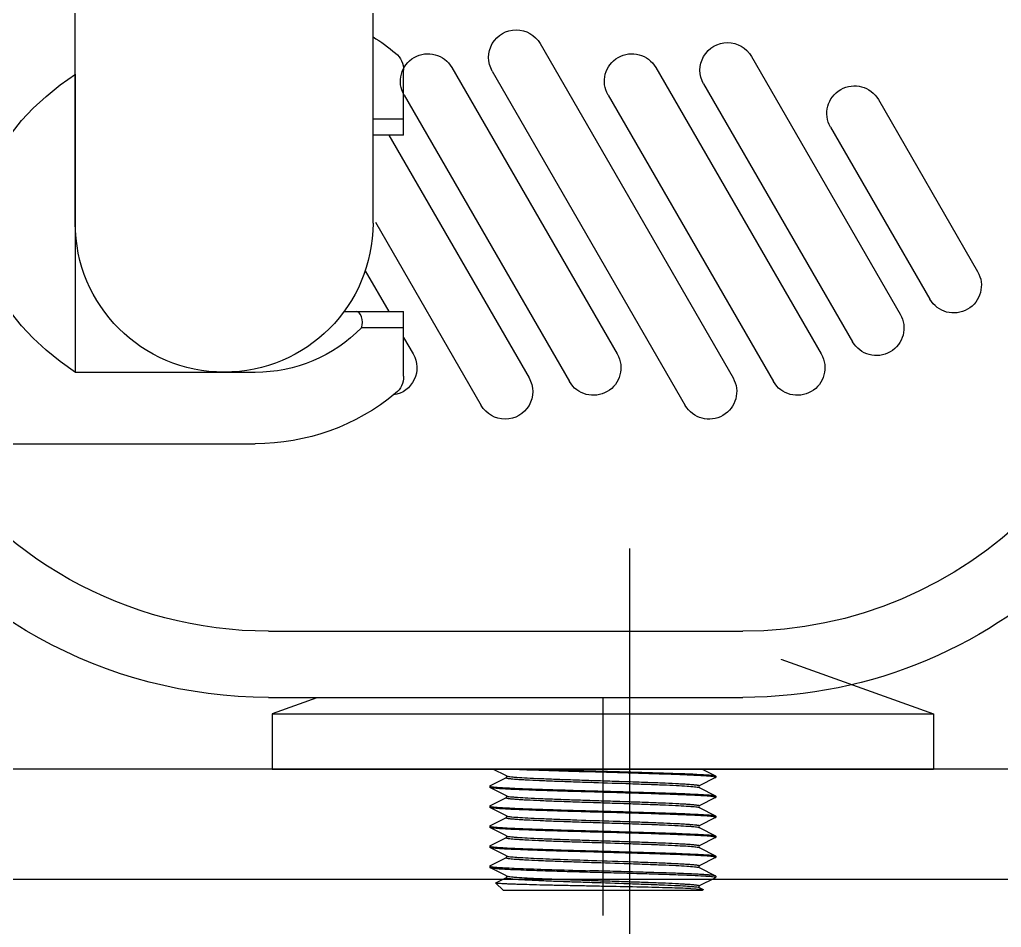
# Model space of a CAD drawing. Header units: millimetres. Extents: x 0 to 1390178, y 0 to 110113.
# Drawn here: x 698656.7 to 698745.8, y 23736.3 to 23818.7 of the extents above; entities that cross this region are included whole.
import ezdxf
from ezdxf.xclip import XClip

# ---------------------------------------------------------------- set-up
doc = ezdxf.new("R2010")
doc.units = ezdxf.units.MM
doc.header["$LTSCALE"] = 100
doc.header["$XCLIPFRAME"] = 0
doc.linetypes.add('X - 단위세대 확장형$0$CENTER', pattern=[65, 60, -2, 1, -2])
doc.linetypes.add('X - 단위세대 확장형$0$HID', pattern=[1.5, 1, -0.5])
for name, color, linetype in [('SYM', 7, 'Continuous'), ('X - 단위세대 확장형$0$0 TILE LINE & HATCH', 8, 'Continuous'), ('X - 단위세대 확장형$0$A-ETC', 7, 'Continuous'), ('X - 단위세대 확장형$0$CENTER', 2, 'X - 단위세대 확장형$0$CENTER'), ('X - 단위세대 확장형$0$DIM', 7, 'Continuous'), ('X - 단위세대 확장형$0$결로방지단열재', 7, 'X - 단위세대 확장형$0$HID'), ('X - 단위세대 확장형$0$수전', 6, 'Continuous'), ('X - 단위세대 확장형$0$위생기구', 6, 'Continuous')]:
    doc.layers.add(name, color=color, linetype=linetype)
doc.layers.add('X - 단위세대 확장형$0$A-MC', color=171, linetype='Continuous', plot=False)

# ---------------------------------------------------------------- blocks, each defined once
blk = doc.blocks.new('X - 단위세대 확장형$0$A$C82f215e7')
blk.add_wipeout([(65.001, 155.786), (25.001, 155.786), (25.001, 153.786), (26.313, 126.287), (12.262, 126.286), (4.06, 123.045), (0.288, 115.073), (0, 106.286), (0.288, 97.5), (4.06, 89.527), (12.262, 86.286), (61.447, 86.287), (62.504, 85.345), (63.35, 84.21), (69.988, 75.737), (78.523, 69.179), (67.989, 53.473), (67.989, 50.032), (67.972, 16.204), (96.222, 0), (124.472, 16.204), (124.472, 51.752), (119.714, 63.286), (149.968, 63.286), (186.25, 106.286), (143.25, 149.286), (100.25, 149.286), (79.436, 143.913), (63.824, 129.136)]).dxf.layer = 'X - 단위세대 확장형$0$0 TILE LINE & HATCH'
at = {"layer": 'X - 단위세대 확장형$0$수전', "color": 6}
for p, q in [((100.25, 149.286), (143.25, 149.286)), ((100.25, 143.286), (143.25, 143.286)), ((69.242, 126.287), (99.042, 126.287)), ((99.042, 119.808), (82.732, 119.808)), ((82.732, 119.808), (82.732, 92.766)), ((112.5, 120.169), (112.5, 114.287)), ((112.5, 115.761), (108.689, 115.761)), ((107.097, 114.287), (108.207, 114.287)), ((108.207, 114.287), (112.5, 114.287)), ((82.722, 106.287), (82.722, 71.23)), ((109.722, 106.287), (109.722, 70.561)), ((112.5, 98.287), (109.722, 98.287)), ((112.5, 98.287), (112.5, 92.405)), ((109.722, 96.813), (112.5, 96.813))]:
    blk.add_line(p, q, dxfattribs=at)
at = {"layer": 'X - 단위세대 확장형$0$수전', "color": 8}
for p, q in [((109.94, 106.177), (119.541, 122.807)), ((120.541, 92.496), (138.041, 122.807)), ((111.158, 98.287), (123.871, 120.307)), ((112.541, 94.661), (127.541, 120.642)), ((124.871, 89.996), (142.371, 120.307)), ((131.041, 94.661), (146.041, 120.642)), ((112.5, 116.633), (113.371, 118.142)), ((116.871, 92.161), (131.871, 118.142)), ((135.371, 92.161), (150.371, 118.142)), ((139.709, 93.653), (153.209, 117.036)), ((109.016, 110.598), (111.145, 114.287)), ((144.039, 91.153), (157.539, 114.536)), ((151.221, 97.57), (160.228, 113.172)), ((155.551, 95.07), (164.558, 110.672))]:
    blk.add_line(p, q, dxfattribs=at)
at = {"layer": 'X - 단위세대 확장형$0$수전', "color": 6, "flags": 128}
for points in [[(82.732, 119.808), (81.347, 118.829), (80.069, 117.798), (78.903, 116.719), (77.854, 115.597), (76.927, 114.435), (76.124, 113.24), (75.451, 112.016), (74.908, 110.768), (74.499, 109.501), (74.226, 108.221), (74.089, 106.932), (74.089, 105.641), (74.226, 104.353), (74.499, 103.073), (74.908, 101.806), (75.451, 100.558), (76.124, 99.334), (76.927, 98.139), (77.854, 96.977), (78.903, 95.855), (80.069, 94.776), (81.347, 93.745), (82.732, 92.766)], [(108.689, 115.761), (108.74, 115.52), (108.754, 115.264), (108.733, 115.01), (108.677, 114.774), (108.59, 114.572), (108.477, 114.417), (108.347, 114.32), (108.207, 114.287)]]:
    blk.add_lwpolyline(points, dxfattribs=at)
at = {"layer": 'X - 단위세대 확장형$0$수전', "color": 6}
for centre, radius, start, end in [((100.25, 106.286), 43, 90, 147.90013), ((143.25, 106.286), 43, 270, 90), ((100.25, 106.286), 37, 90, 148.38328), ((143.25, 106.286), 37, 270, 90), ((99.042, 106.287), 20, 50.46369, 90), ((110.5, 120.169), 2, 0, 50.46369), ((96.222, 106.287), 13.5, 0, 180), ((99.042, 106.287), 13.521, 44.4791, 90), ((110.5, 92.405), 2, 309.53631, 0), ((99.042, 106.287), 20, 302.27786, 309.53631)]:
    blk.add_arc(centre, radius, start, end, dxfattribs=at)
at = {"layer": 'X - 단위세대 확장형$0$수전', "color": 8}
for centre, start, end in [((121.706, 121.557), 330, 150), ((140.206, 121.557), 330.00023, 150), ((111.206, 119.392), 330, 81.20399), ((129.706, 119.392), 330.0001, 150), ((148.206, 119.392), 330.0001, 149.99983), ((155.374, 115.786), 330, 149.99992), ((162.393, 111.922), 330.0001, 149.99983), ((153.386, 96.32), 150, 330), ((114.706, 93.411), 150, 330), ((133.206, 93.411), 150, 330), ((141.874, 92.403), 149.9998, 330), ((122.706, 91.246), 149.99984, 330.0001)]:
    blk.add_arc(centre, 2.5, start, end, dxfattribs=at)
blk = doc.blocks.new('X - 단위세대 확장형$0$KBY-030C(TOP)')
at = {"layer": 'X - 단위세대 확장형$0$위생기구', "linetype": 'Continuous'}
for p, q in [((998.841, -1682.795), (998.874, -1682.747)), ((998.874, -1682.747), (998.93, -1682.691)), ((998.874, -1682.747), (998.93, -1682.737)), ((998.93, -1682.737), (998.93, -1682.691)), ((999.018, -1682.691), (998.93, -1682.691)), ((999.018, -1682.691), (999.034, -1682.707)), ((999.797, -1684.201), (999.034, -1682.707)), ((1000.701, -1682.707), (999.938, -1684.201)), ((1000.701, -1682.707), (1000.717, -1682.691)), ((1000.833, -1682.691), (1000.717, -1682.691)), ((1000.849, -1682.707), (1000.833, -1682.691)), ((1001.611, -1684.201), (1000.849, -1682.707)), ((1002.515, -1682.707), (1001.752, -1684.201)), ((1002.515, -1682.707), (1002.531, -1682.691)), ((1002.647, -1682.691), (1002.531, -1682.691)), ((1002.663, -1682.707), (1002.647, -1682.691)), ((1003.426, -1684.201), (1002.663, -1682.707)), ((1004.329, -1682.707), (1003.567, -1684.201)), ((1004.329, -1682.707), (1004.345, -1682.691)), ((1004.461, -1682.691), (1004.345, -1682.691)), ((1004.477, -1682.707), (1004.461, -1682.691)), ((1005.24, -1684.201), (1004.477, -1682.707)), ((1006.144, -1682.707), (1005.381, -1684.201)), ((1006.144, -1682.707), (1006.159, -1682.691)), ((1006.276, -1682.691), (1006.159, -1682.691)), ((1006.292, -1682.707), (1006.276, -1682.691)), ((1007.054, -1684.201), (1006.292, -1682.707)), ((1007.958, -1682.707), (1007.195, -1684.201)), ((1007.958, -1682.707), (1007.974, -1682.691)), ((1008.09, -1682.691), (1007.974, -1682.691)), ((1007.974, -1682.691), (1007.99, -1682.707)), ((1007.99, -1682.707), (1007.994, -1682.716)), ((1007.994, -1682.716), (1008.033, -1682.906)), ((1008.106, -1682.707), (1008.09, -1682.691)), ((998.841, -1682.795), (998.124, -1684.201)), ((997.73, -1683.891), (997.787, -1683.834)), ((997.73, -1701.991), (997.73, -1683.891)), ((997.798, -1683.84), (997.787, -1683.834)), ((997.824, -1683.968), (997.798, -1683.84)), ((997.983, -1684.201), (997.805, -1683.853)), ((997.887, -1684.967), (997.824, -1683.968)), ((997.983, -1684.201), (997.981, -1684.198)), ((998.011, -1684.299), (997.983, -1684.201)), ((999.797, -1684.201), (999.796, -1684.198)), ((999.815, -1684.251), (999.797, -1684.201)), ((1001.611, -1684.201), (1001.611, -1684.2)), ((1001.638, -1684.29), (1001.611, -1684.201)), ((1001.753, -1684.199), (1001.752, -1684.201)), ((1003.426, -1684.201), (1003.425, -1684.2)), ((1003.433, -1684.218), (1003.426, -1684.201)), ((1003.568, -1684.199), (1003.567, -1684.201)), ((1005.24, -1684.201), (1005.239, -1684.2)), ((1005.245, -1684.212), (1005.24, -1684.201)), ((1005.382, -1684.199), (1005.381, -1684.201)), ((1007.054, -1684.201), (1007.054, -1684.2)), ((1007.071, -1684.25), (1007.054, -1684.201)), ((1007.196, -1684.199), (1007.195, -1684.201)), ((997.73, -1701.991), (998.388, -1702.649)), ((998.399, -1702.644), (998.89, -1701.681)), ((998.89, -1701.681), (998.889, -1701.684)), ((999.031, -1701.681), (999.025, -1701.669)), ((999.029, -1701.678), (999.031, -1701.681)), ((999.031, -1701.681), (999.793, -1703.175)), ((999.942, -1703.175), (1000.704, -1701.681)), ((1000.704, -1701.681), (1000.704, -1701.682)), ((1000.845, -1701.681), (1000.84, -1701.67)), ((1000.846, -1701.683), (1000.845, -1701.681)), ((1000.845, -1701.681), (1001.608, -1703.175)), ((1001.756, -1703.175), (1002.519, -1701.681)), ((1002.519, -1701.681), (1002.518, -1701.682)), ((1002.659, -1701.681), (1002.653, -1701.667)), ((1002.66, -1701.683), (1002.659, -1701.681)), ((1002.659, -1701.681), (1003.422, -1703.175)), ((1003.57, -1703.175), (1004.333, -1701.681)), ((1004.333, -1701.681), (1004.332, -1701.682)), ((1004.474, -1701.681), (1004.447, -1701.592)), ((1004.475, -1701.683), (1004.474, -1701.681)), ((1004.474, -1701.681), (1005.236, -1703.175)), ((1005.384, -1703.175), (1006.147, -1701.681)), ((1006.147, -1701.681), (1006.147, -1701.682)), ((1006.288, -1701.681), (1006.277, -1701.655)), ((1006.288, -1701.681), (1007.051, -1703.175)), ((1006.289, -1701.683), (1006.288, -1701.681)), ((1007.199, -1703.175), (1007.961, -1701.681)), ((1007.961, -1701.681), (1007.961, -1701.682)), ((1008.102, -1701.681), (1008.097, -1701.669)), ((1008.103, -1701.683), (1008.102, -1701.681)), ((998.388, -1702.649), (998.399, -1702.644)), ((999.809, -1703.191), (999.793, -1703.175)), ((999.926, -1703.191), (999.809, -1703.191)), ((999.912, -1703.179), (999.869, -1702.992)), ((999.917, -1703.186), (999.912, -1703.179)), ((999.926, -1703.191), (999.917, -1703.186)), ((999.942, -1703.175), (999.926, -1703.191)), ((1001.608, -1703.175), (1001.624, -1703.191)), ((1001.74, -1703.191), (1001.624, -1703.191)), ((1001.723, -1703.173), (1001.678, -1702.952)), ((1001.727, -1703.18), (1001.723, -1703.173)), ((1001.74, -1703.191), (1001.727, -1703.18)), ((1001.756, -1703.175), (1001.74, -1703.191)), ((1003.422, -1703.175), (1003.438, -1703.191)), ((1003.554, -1703.191), (1003.438, -1703.191)), ((1003.537, -1703.173), (1003.492, -1702.955)), ((1003.541, -1703.181), (1003.537, -1703.173)), ((1003.554, -1703.191), (1003.541, -1703.181)), ((1003.57, -1703.175), (1003.554, -1703.191)), ((1005.236, -1703.175), (1005.252, -1703.191)), ((1005.369, -1703.191), (1005.252, -1703.191)), ((1005.351, -1703.173), (1005.307, -1702.957)), ((1005.356, -1703.181), (1005.351, -1703.173)), ((1005.369, -1703.191), (1005.356, -1703.181)), ((1005.384, -1703.175), (1005.369, -1703.191)), ((1007.051, -1703.175), (1007.067, -1703.191)), ((1007.183, -1703.191), (1007.067, -1703.191)), ((1007.166, -1703.173), (1007.122, -1702.961)), ((1007.17, -1703.181), (1007.166, -1703.173)), ((1007.183, -1703.191), (1007.17, -1703.181)), ((1007.199, -1703.175), (1007.183, -1703.191))]:
    blk.add_line(p, q, dxfattribs=at)
for points in [[(998.012, -1684.227), (997.984, -1684.203), (997.982, -1684.199)], [(998.124, -1684.201), (998.112, -1684.215), (998.032, -1684.234), (998.012, -1684.227)], [(999.827, -1684.227), (999.799, -1684.203), (999.796, -1684.199)], [(999.938, -1684.201), (999.926, -1684.215), (999.846, -1684.234), (999.827, -1684.227)], [(1001.753, -1684.199), (1001.752, -1684.202), (1001.697, -1684.236), (1001.616, -1684.207), (1001.611, -1684.2)], [(1003.568, -1684.199), (1003.566, -1684.202), (1003.512, -1684.236), (1003.43, -1684.207), (1003.425, -1684.2)], [(1005.382, -1684.199), (1005.38, -1684.202), (1005.326, -1684.236), (1005.245, -1684.207), (1005.24, -1684.2)], [(1007.196, -1684.199), (1007.195, -1684.202), (1007.14, -1684.236), (1007.059, -1684.207), (1007.054, -1684.2)], [(998.89, -1701.682), (998.891, -1701.679), (998.939, -1701.648), (999.019, -1701.667), (999.029, -1701.678)], [(1000.704, -1701.682), (1000.709, -1701.675), (1000.79, -1701.646), (1000.822, -1701.659)], [(1000.822, -1701.659), (1000.845, -1701.68), (1000.846, -1701.683)], [(1002.518, -1701.682), (1002.523, -1701.675), (1002.604, -1701.646), (1002.636, -1701.659)], [(1002.636, -1701.659), (1002.659, -1701.68), (1002.66, -1701.683)], [(1004.332, -1701.682), (1004.337, -1701.675), (1004.419, -1701.646), (1004.451, -1701.659)], [(1004.451, -1701.659), (1004.473, -1701.68), (1004.474, -1701.683)], [(1006.147, -1701.682), (1006.152, -1701.675), (1006.233, -1701.646), (1006.265, -1701.659)], [(1006.265, -1701.659), (1006.287, -1701.68), (1006.289, -1701.683)], [(1007.961, -1701.682), (1007.966, -1701.675), (1008.047, -1701.646), (1008.079, -1701.659)], [(1008.079, -1701.659), (1008.102, -1701.68), (1008.103, -1701.683)]]:
    blk.add_lwpolyline(points, dxfattribs=at)
blk.add_arc((1002.862, -1701.587), 0.224, 200.05648, 200.87154, dxfattribs=at)
for points, knots in [([(999.793, -1703.175), (999.778, -1703.145), (999.761, -1703.049), (999.734, -1702.864), (999.709, -1702.591), (999.683, -1702.234), (999.656, -1701.797), (999.618, -1701.063), (999.573, -1699.976), (999.52, -1698.499), (999.467, -1696.827), (999.415, -1695.02), (999.361, -1693.141), (999.308, -1691.254), (999.255, -1689.426), (999.203, -1687.721), (999.15, -1686.198), (999.098, -1684.91), (999.052, -1684.005), (999.014, -1683.431), (998.988, -1683.123), (998.962, -1682.901), (998.943, -1682.781), (998.93, -1682.737)], [0, 0, 0, 0, 0.004946, 0.014131, 0.027537, 0.045054, 0.066543, 0.091814, 0.152805, 0.225912, 0.308592, 0.397965, 0.490921, 0.58422, 0.674612, 0.75895, 0.834297, 0.898032, 0.94794, 0.967148, 0.982303, 0.993275, 1, 1, 1, 1]), ([(999.034, -1682.707), (999.052, -1682.741), (999.07, -1682.853), (999.1, -1683.066), (999.126, -1683.385), (999.155, -1683.802), (999.184, -1684.314), (999.225, -1685.169), (999.275, -1686.429), (999.332, -1688.129), (999.389, -1690.029), (999.447, -1692.049), (999.486, -1693.427), (999.505, -1694.123)], [0, 0, 0, 0, 0.010026, 0.02908, 0.057083, 0.093767, 0.138765, 0.191617, 0.318623, 0.469543, 0.638141, 0.817425, 1, 1, 1, 1]), ([(1000.717, -1682.691), (1000.729, -1682.691), (1000.747, -1682.746), (1000.755, -1682.781), (1000.761, -1682.811)], [0, 0, 0, 0, 0.286959, 1, 1, 1, 1]), ([(1000.984, -1684.064), (1000.974, -1683.885), (1000.955, -1683.569), (1000.922, -1683.162), (1000.895, -1682.905), (1000.869, -1682.768), (1000.857, -1682.723), (1000.849, -1682.707)], [0, 0, 0, 0, 0.394292, 0.694795, 0.89716, 0.960945, 1, 1, 1, 1]), ([(1002.531, -1682.691), (1002.543, -1682.691), (1002.561, -1682.744), (1002.569, -1682.777), (1002.574, -1682.807)], [0, 0, 0, 0, 0.287951, 1, 1, 1, 1]), ([(1002.798, -1684.064), (1002.788, -1683.885), (1002.769, -1683.569), (1002.736, -1683.162), (1002.709, -1682.905), (1002.683, -1682.768), (1002.671, -1682.723), (1002.663, -1682.707)], [0, 0, 0, 0, 0.394293, 0.694793, 0.897159, 0.960944, 1, 1, 1, 1]), ([(1004.345, -1682.691), (1004.357, -1682.691), (1004.376, -1682.745), (1004.383, -1682.778), (1004.389, -1682.808)], [0, 0, 0, 0, 0.287596, 1, 1, 1, 1]), ([(1004.613, -1684.064), (1004.602, -1683.885), (1004.583, -1683.569), (1004.551, -1683.162), (1004.523, -1682.905), (1004.498, -1682.768), (1004.485, -1682.723), (1004.477, -1682.707)], [0, 0, 0, 0, 0.394291, 0.694792, 0.897158, 0.960944, 1, 1, 1, 1]), ([(1006.159, -1682.691), (1006.171, -1682.691), (1006.19, -1682.744), (1006.197, -1682.778), (1006.203, -1682.807)], [0, 0, 0, 0, 0.287949, 1, 1, 1, 1]), ([(1006.427, -1684.064), (1006.417, -1683.885), (1006.398, -1683.569), (1006.365, -1683.162), (1006.338, -1682.905), (1006.312, -1682.768), (1006.3, -1682.723), (1006.292, -1682.707)], [0, 0, 0, 0, 0.394366, 0.69477, 0.897114, 0.960912, 1, 1, 1, 1]), ([(1008.241, -1684.064), (1008.231, -1683.885), (1008.212, -1683.569), (1008.179, -1683.162), (1008.152, -1682.905), (1008.126, -1682.768), (1008.114, -1682.723), (1008.106, -1682.707)], [0, 0, 0, 0, 0.394305, 0.694801, 0.897158, 0.96094, 1, 1, 1, 1]), ([(1000.761, -1682.811), (1000.789, -1682.963), (1000.825, -1683.382), (1000.853, -1683.8), (1000.868, -1684.064)], [0, 0, 0, 0, 0.369055, 1, 1, 1, 1]), ([(1002.574, -1682.807), (1002.603, -1682.959), (1002.639, -1683.379), (1002.667, -1683.799), (1002.682, -1684.064)], [0, 0, 0, 0, 0.367477, 1, 1, 1, 1]), ([(1004.389, -1682.808), (1004.417, -1682.96), (1004.453, -1683.38), (1004.481, -1683.799), (1004.496, -1684.064)], [0, 0, 0, 0, 0.368011, 1, 1, 1, 1]), ([(1006.203, -1682.807), (1006.232, -1682.959), (1006.267, -1683.379), (1006.296, -1683.799), (1006.311, -1684.064)], [0, 0, 0, 0, 0.367545, 1, 1, 1, 1]), ([(1008.033, -1682.906), (1008.054, -1683.058), (1008.087, -1683.444), (1008.112, -1683.831), (1008.125, -1684.064)], [0, 0, 0, 0, 0.396039, 1, 1, 1, 1]), ([(998.889, -1701.684), (998.885, -1701.69), (998.878, -1701.703), (998.855, -1701.693), (998.846, -1701.664), (998.831, -1701.62), (998.819, -1701.556), (998.805, -1701.473), (998.792, -1701.371), (998.772, -1701.197), (998.749, -1700.934), (998.722, -1700.564), (998.695, -1700.126), (998.657, -1699.416), (998.61, -1698.392), (998.557, -1697.026), (998.503, -1695.512), (998.431, -1693.361), (998.361, -1691.203), (998.288, -1689.116), (998.235, -1687.719), (998.181, -1686.511), (998.13, -1685.533), (998.077, -1684.822), (998.04, -1684.439), (998.011, -1684.299)], [0, 0, 0, 0, 0.001168, 0.001996, 0.003598, 0.00624, 0.009965, 0.014783, 0.020692, 0.027682, 0.044843, 0.066128, 0.091346, 0.120277, 0.188205, 0.267481, 0.355262, 0.448398, 0.637285, 0.726254, 0.807258, 0.877391, 0.934141, 0.975488, 1, 1, 1, 1]), ([(999.025, -1701.669), (999.011, -1701.633), (998.991, -1701.529), (998.964, -1701.335), (998.938, -1701.061), (998.897, -1700.544), (998.85, -1699.724), (998.795, -1698.555), (998.741, -1697.173), (998.685, -1695.63), (998.63, -1693.985), (998.575, -1692.3), (998.52, -1690.64), (998.465, -1689.067), (998.41, -1687.641), (998.362, -1686.57), (998.323, -1685.827), (998.295, -1685.368), (998.267, -1684.981), (998.243, -1684.705), (998.223, -1684.523), (998.21, -1684.416), (998.196, -1684.33), (998.183, -1684.263), (998.168, -1684.219), (998.158, -1684.188), (998.134, -1684.18), (998.127, -1684.194), (998.124, -1684.201)], [0, 0, 0, 0, 0.00663, 0.017844, 0.033592, 0.053734, 0.106432, 0.173967, 0.253788, 0.342872, 0.437842, 0.535098, 0.63095, 0.721765, 0.804099, 0.874833, 0.904993, 0.931294, 0.953483, 0.971361, 0.978629, 0.984763, 0.989754, 0.993596, 0.996296, 0.997905, 0.998735, 1, 1, 1, 1]), ([(1000.265, -1693.951), (1000.228, -1692.822), (1000.174, -1691.163), (1000.099, -1689.025), (1000.044, -1687.604), (999.99, -1686.386), (999.936, -1685.416), (999.89, -1684.781), (999.848, -1684.425), (999.827, -1684.3), (999.815, -1684.251)], [0, 0, 0, 0, 0.348793, 0.512546, 0.66081, 0.787968, 0.889214, 0.960744, 0.984504, 1, 1, 1, 1]), ([(1000.444, -1693.951), (1000.402, -1692.69), (1000.342, -1690.849), (1000.267, -1688.745), (1000.224, -1687.658), (1000.192, -1686.932), (1000.161, -1686.277), (1000.13, -1685.702), (1000.099, -1685.213), (1000.072, -1684.863), (1000.05, -1684.631), (1000.034, -1684.494), (1000.019, -1684.381), (1000.005, -1684.295), (999.987, -1684.234), (999.978, -1684.196), (999.951, -1684.177), (999.942, -1684.194), (999.938, -1684.201)], [0, 0, 0, 0, 0.385487, 0.562574, 0.643393, 0.717752, 0.784773, 0.843647, 0.893685, 0.934291, 0.95091, 0.965004, 0.976542, 0.985503, 0.991886, 0.995753, 0.997574, 1, 1, 1, 1]), ([(1000.868, -1684.064), (1000.902, -1684.678), (1000.962, -1686.102), (1001.075, -1689.455), (1001.149, -1692.194), (1001.204, -1694.123)], [0, 0, 0, 0, 0.183143, 0.424892, 1, 1, 1, 1]), ([(1001.678, -1702.952), (1001.658, -1702.806), (1001.627, -1702.44), (1001.564, -1701.442), (1001.493, -1699.75), (1001.411, -1697.302), (1001.329, -1694.463), (1001.246, -1691.489), (1001.163, -1688.645), (1001.082, -1686.184), (1001.02, -1684.702), (1000.984, -1684.064)], [0, 0, 0, 0, 0.023468, 0.058285, 0.158668, 0.292236, 0.447065, 0.609314, 0.764484, 0.898708, 1, 1, 1, 1]), ([(1002.518, -1701.682), (1002.515, -1701.689), (1002.508, -1701.702), (1002.484, -1701.694), (1002.475, -1701.665), (1002.46, -1701.623), (1002.448, -1701.559), (1002.427, -1701.437), (1002.404, -1701.235), (1002.378, -1700.938), (1002.351, -1700.568), (1002.324, -1700.129), (1002.285, -1699.418), (1002.239, -1698.39), (1002.185, -1697.019), (1002.131, -1695.501), (1002.059, -1693.343), (1001.989, -1691.179), (1001.916, -1689.087), (1001.862, -1687.69), (1001.808, -1686.483), (1001.757, -1685.509), (1001.704, -1684.804), (1001.667, -1684.427), (1001.638, -1684.29)], [0, 0, 0, 0, 0.00122, 0.002033, 0.00359, 0.006187, 0.009873, 0.014658, 0.027511, 0.04465, 0.06594, 0.091186, 0.120168, 0.188256, 0.267752, 0.355788, 0.449185, 0.638491, 0.727561, 0.808561, 0.878568, 0.935059, 0.976011, 1, 1, 1, 1]), ([(1002.652, -1701.664), (1002.638, -1701.626), (1002.618, -1701.519), (1002.591, -1701.321), (1002.565, -1701.042), (1002.524, -1700.522), (1002.477, -1699.699), (1002.423, -1698.528), (1002.368, -1697.146), (1002.313, -1695.606), (1002.258, -1693.965), (1002.203, -1692.286), (1002.148, -1690.631), (1002.093, -1689.063), (1002.038, -1687.642), (1001.991, -1686.574), (1001.952, -1685.833), (1001.924, -1685.374), (1001.897, -1684.986), (1001.873, -1684.71), (1001.853, -1684.528), (1001.839, -1684.421), (1001.825, -1684.334), (1001.812, -1684.266), (1001.797, -1684.22), (1001.788, -1684.19), (1001.764, -1684.179), (1001.757, -1684.193), (1001.753, -1684.199)], [0, 0, 0, 0, 0.006911, 0.018386, 0.034356, 0.05469, 0.107658, 0.17532, 0.255136, 0.344103, 0.438869, 0.535863, 0.631431, 0.721971, 0.804072, 0.874643, 0.904756, 0.931034, 0.953229, 0.971139, 0.978435, 0.984604, 0.989638, 0.993528, 0.996282, 0.997947, 0.998796, 1, 1, 1, 1]), ([(1002.682, -1684.064), (1002.721, -1684.752), (1002.786, -1686.36), (1002.873, -1689.025), (1002.961, -1692.089), (1003.035, -1694.753), (1003.097, -1696.846), (1003.142, -1698.292), (1003.188, -1699.602), (1003.233, -1700.741), (1003.278, -1701.68), (1003.316, -1702.327), (1003.35, -1702.726), (1003.372, -1702.934), (1003.394, -1703.076), (1003.41, -1703.151), (1003.422, -1703.175)], [0, 0, 0, 0, 0.108073, 0.252347, 0.418161, 0.588665, 0.67023, 0.746526, 0.815603, 0.875698, 0.925276, 0.963079, 0.977255, 0.988163, 0.995743, 1, 1, 1, 1]), ([(1003.492, -1702.955), (1003.473, -1702.808), (1003.441, -1702.443), (1003.378, -1701.446), (1003.308, -1699.755), (1003.226, -1697.307), (1003.143, -1694.468), (1003.06, -1691.493), (1002.978, -1688.647), (1002.896, -1686.185), (1002.834, -1684.702), (1002.798, -1684.064)], [0, 0, 0, 0, 0.023401, 0.058164, 0.158473, 0.292017, 0.446865, 0.60916, 0.76439, 0.89867, 1, 1, 1, 1]), ([(1004.332, -1701.682), (1004.329, -1701.689), (1004.322, -1701.703), (1004.298, -1701.693), (1004.288, -1701.663), (1004.273, -1701.618), (1004.261, -1701.551), (1004.247, -1701.464), (1004.233, -1701.357), (1004.213, -1701.175), (1004.189, -1700.9), (1004.161, -1700.513), (1004.134, -1700.055), (1004.095, -1699.313), (1004.047, -1698.246), (1003.992, -1696.824), (1003.937, -1695.256), (1003.882, -1693.6), (1003.827, -1691.92), (1003.772, -1690.278), (1003.717, -1688.737), (1003.662, -1687.354), (1003.608, -1686.182), (1003.561, -1685.359), (1003.52, -1684.839), (1003.494, -1684.56), (1003.467, -1684.362), (1003.447, -1684.256), (1003.433, -1684.218)], [0, 0, 0, 0, 0.00123, 0.002069, 0.003707, 0.006433, 0.010296, 0.015303, 0.021448, 0.02872, 0.04659, 0.068752, 0.095003, 0.125097, 0.195651, 0.27776, 0.368328, 0.463941, 0.56099, 0.655813, 0.744834, 0.824694, 0.892384, 0.94536, 0.96569, 0.98165, 0.99311, 1, 1, 1, 1]), ([(1004.447, -1701.592), (1004.418, -1701.456), (1004.381, -1701.079), (1004.328, -1700.375), (1004.277, -1699.402), (1004.223, -1698.196), (1004.17, -1696.8), (1004.096, -1694.709), (1004.026, -1692.546), (1003.954, -1690.389), (1003.9, -1688.87), (1003.847, -1687.499), (1003.8, -1686.471), (1003.762, -1685.759), (1003.735, -1685.319), (1003.708, -1684.949), (1003.684, -1684.685), (1003.665, -1684.51), (1003.651, -1684.408), (1003.638, -1684.325), (1003.625, -1684.261), (1003.611, -1684.218), (1003.601, -1684.189), (1003.578, -1684.179), (1003.571, -1684.193), (1003.568, -1684.199)], [0, 0, 0, 0, 0.023956, 0.064864, 0.121304, 0.191255, 0.272198, 0.361215, 0.550444, 0.643823, 0.731862, 0.811383, 0.879518, 0.908533, 0.933816, 0.95515, 0.972338, 0.979334, 0.985245, 0.990059, 0.993773, 0.9964, 0.997984, 0.998806, 1, 1, 1, 1]), ([(1004.496, -1684.064), (1004.535, -1684.752), (1004.601, -1686.36), (1004.688, -1689.025), (1004.775, -1692.089), (1004.849, -1694.753), (1004.911, -1696.846), (1004.957, -1698.292), (1005.002, -1699.602), (1005.047, -1700.741), (1005.092, -1701.68), (1005.131, -1702.327), (1005.164, -1702.726), (1005.186, -1702.934), (1005.208, -1703.076), (1005.224, -1703.151), (1005.236, -1703.175)], [0, 0, 0, 0, 0.108073, 0.252348, 0.418162, 0.588666, 0.670231, 0.746527, 0.815604, 0.875699, 0.925277, 0.963079, 0.977255, 0.988163, 0.995743, 1, 1, 1, 1]), ([(1005.307, -1702.957), (1005.287, -1702.811), (1005.256, -1702.446), (1005.193, -1701.451), (1005.122, -1699.76), (1005.04, -1697.312), (1004.958, -1694.473), (1004.875, -1691.496), (1004.792, -1688.649), (1004.71, -1686.186), (1004.649, -1684.702), (1004.613, -1684.064)], [0, 0, 0, 0, 0.023335, 0.058044, 0.158282, 0.291802, 0.446669, 0.60901, 0.764298, 0.898634, 1, 1, 1, 1]), ([(1006.147, -1701.682), (1006.143, -1701.689), (1006.136, -1701.703), (1006.112, -1701.693), (1006.102, -1701.662), (1006.087, -1701.617), (1006.075, -1701.55), (1006.061, -1701.463), (1006.047, -1701.355), (1006.027, -1701.172), (1006.003, -1700.895), (1005.975, -1700.507), (1005.948, -1700.046), (1005.908, -1699.302), (1005.861, -1698.229), (1005.806, -1696.802), (1005.751, -1695.228), (1005.695, -1693.568), (1005.64, -1691.883), (1005.585, -1690.239), (1005.53, -1688.698), (1005.475, -1687.317), (1005.421, -1686.15), (1005.373, -1685.332), (1005.333, -1684.817), (1005.306, -1684.543), (1005.279, -1684.35), (1005.259, -1684.248), (1005.245, -1684.212)], [0, 0, 0, 0, 0.001231, 0.002072, 0.003719, 0.006462, 0.010346, 0.015377, 0.021552, 0.028861, 0.046816, 0.069079, 0.095449, 0.125672, 0.196513, 0.278926, 0.36979, 0.465659, 0.5629, 0.657826, 0.746838, 0.826563, 0.893981, 0.946548, 0.96662, 0.982298, 0.99344, 1, 1, 1, 1]), ([(1006.277, -1701.655), (1006.264, -1701.613), (1006.244, -1701.502), (1006.217, -1701.295), (1006.19, -1701.009), (1006.15, -1700.481), (1006.103, -1699.65), (1006.049, -1698.473), (1005.995, -1697.088), (1005.94, -1695.548), (1005.885, -1693.911), (1005.83, -1692.237), (1005.775, -1690.59), (1005.72, -1689.03), (1005.666, -1687.618), (1005.619, -1686.556), (1005.58, -1685.82), (1005.552, -1685.364), (1005.525, -1684.98), (1005.501, -1684.706), (1005.481, -1684.525), (1005.467, -1684.418), (1005.453, -1684.332), (1005.441, -1684.265), (1005.426, -1684.22), (1005.416, -1684.19), (1005.393, -1684.179), (1005.385, -1684.193), (1005.382, -1684.199)], [0, 0, 0, 0, 0.007407, 0.01934, 0.035732, 0.056437, 0.110005, 0.178065, 0.258079, 0.347058, 0.441673, 0.538386, 0.633576, 0.723684, 0.805338, 0.875488, 0.905411, 0.931516, 0.953562, 0.971347, 0.978592, 0.984716, 0.989709, 0.99357, 0.996304, 0.997955, 0.998798, 1, 1, 1, 1]), ([(1006.311, -1684.064), (1006.349, -1684.752), (1006.415, -1686.36), (1006.502, -1689.026), (1006.589, -1692.089), (1006.664, -1694.753), (1006.725, -1696.846), (1006.771, -1698.292), (1006.816, -1699.602), (1006.861, -1700.741), (1006.906, -1701.68), (1006.945, -1702.327), (1006.979, -1702.726), (1007, -1702.934), (1007.023, -1703.076), (1007.038, -1703.151), (1007.051, -1703.175)], [0, 0, 0, 0, 0.108074, 0.252349, 0.418162, 0.588667, 0.670233, 0.746528, 0.815605, 0.875699, 0.925277, 0.96308, 0.977255, 0.988163, 0.995743, 1, 1, 1, 1]), ([(1007.122, -1702.961), (1007.102, -1702.816), (1007.071, -1702.453), (1007.007, -1701.46), (1006.937, -1699.771), (1006.855, -1697.324), (1006.772, -1694.483), (1006.689, -1691.504), (1006.607, -1688.654), (1006.525, -1686.189), (1006.463, -1684.703), (1006.427, -1684.064)], [0, 0, 0, 0, 0.023195, 0.057788, 0.157874, 0.291343, 0.446248, 0.608688, 0.7641, 0.898554, 1, 1, 1, 1]), ([(1007.961, -1701.682), (1007.958, -1701.689), (1007.951, -1701.703), (1007.927, -1701.694), (1007.917, -1701.664), (1007.903, -1701.62), (1007.89, -1701.555), (1007.876, -1701.471), (1007.863, -1701.366), (1007.843, -1701.189), (1007.819, -1700.919), (1007.792, -1700.541), (1007.764, -1700.093), (1007.726, -1699.367), (1007.679, -1698.32), (1007.625, -1696.924), (1007.57, -1695.381), (1007.497, -1693.198), (1007.426, -1691.015), (1007.352, -1688.915), (1007.298, -1687.524), (1007.245, -1686.334), (1007.191, -1685.387), (1007.146, -1684.768), (1007.104, -1684.42), (1007.084, -1684.297), (1007.071, -1684.25)], [0, 0, 0, 0, 0.001225, 0.002049, 0.003645, 0.006306, 0.010077, 0.014967, 0.020976, 0.028092, 0.045582, 0.06729, 0.093019, 0.122535, 0.191807, 0.272559, 0.361813, 0.456277, 0.646826, 0.735877, 0.816335, 0.885231, 0.940033, 0.978737, 0.991599, 1, 1, 1, 1]), ([(1008.097, -1701.669), (1008.083, -1701.633), (1008.063, -1701.529), (1008.036, -1701.335), (1008.009, -1701.061), (1007.969, -1700.545), (1007.921, -1699.726), (1007.867, -1698.559), (1007.812, -1697.179), (1007.757, -1695.638), (1007.702, -1693.996), (1007.647, -1692.313), (1007.592, -1690.654), (1007.537, -1689.082), (1007.482, -1687.656), (1007.434, -1686.584), (1007.395, -1685.84), (1007.367, -1685.379), (1007.34, -1684.99), (1007.316, -1684.713), (1007.296, -1684.53), (1007.282, -1684.422), (1007.268, -1684.334), (1007.255, -1684.266), (1007.24, -1684.221), (1007.231, -1684.19), (1007.207, -1684.179), (1007.199, -1684.193), (1007.196, -1684.199)], [0, 0, 0, 0, 0.006631, 0.017839, 0.03357, 0.053687, 0.106309, 0.173742, 0.253444, 0.342403, 0.437256, 0.534412, 0.630197, 0.720985, 0.803343, 0.874157, 0.904378, 0.930756, 0.953036, 0.971019, 0.978344, 0.984538, 0.989593, 0.993502, 0.99627, 0.997943, 0.998794, 1, 1, 1, 1]), ([(997.887, -1684.967), (997.914, -1685.605), (997.959, -1687.111), (998.019, -1689.615), (998.068, -1691.996), (998.109, -1694.018), (998.14, -1695.526), (998.171, -1696.971), (998.201, -1698.313), (998.232, -1699.518), (998.258, -1700.421), (998.279, -1701.053), (998.294, -1701.45), (998.31, -1701.793), (998.324, -1702.08), (998.34, -1702.306), (998.352, -1702.477), (998.37, -1702.58), (998.376, -1702.638), (998.388, -1702.649)], [0, 0, 0, 0, 0.108289, 0.255313, 0.424756, 0.512153, 0.598193, 0.680578, 0.757131, 0.82585, 0.88496, 0.91043, 0.932953, 0.952392, 0.968628, 0.981559, 0.991119, 0.997256, 1, 1, 1, 1]), ([(999.869, -1702.992), (999.848, -1702.846), (999.815, -1702.474), (999.772, -1701.804), (999.728, -1700.915), (999.665, -1699.36), (999.59, -1697.074), (999.535, -1695.153), (999.505, -1694.123)], [0, 0, 0, 0, 0.049697, 0.126008, 0.227105, 0.350517, 0.651666, 1, 1, 1, 1]), ([(1000.704, -1701.682), (1000.7, -1701.689), (1000.694, -1701.702), (1000.67, -1701.694), (1000.661, -1701.666), (1000.646, -1701.624), (1000.634, -1701.56), (1000.614, -1701.439), (1000.591, -1701.239), (1000.564, -1700.944), (1000.537, -1700.577), (1000.51, -1700.142), (1000.472, -1699.435), (1000.426, -1698.415), (1000.372, -1697.052), (1000.319, -1695.542), (1000.283, -1694.492), (1000.265, -1693.951)], [0, 0, 0, 0, 0.002723, 0.004535, 0.007985, 0.013753, 0.021942, 0.032572, 0.061129, 0.099231, 0.14656, 0.202706, 0.267164, 0.418664, 0.595641, 0.79177, 1, 1, 1, 1]), ([(1000.84, -1701.67), (1000.828, -1701.64), (1000.81, -1701.555), (1000.786, -1701.398), (1000.763, -1701.178), (1000.727, -1700.767), (1000.685, -1700.112), (1000.637, -1699.174), (1000.589, -1698.053), (1000.522, -1696.291), (1000.475, -1694.907), (1000.444, -1693.951)], [0, 0, 0, 0, 0.012572, 0.033185, 0.061799, 0.098224, 0.193452, 0.316134, 0.4627, 0.628837, 1, 1, 1, 1]), ([(1001.204, -1694.123), (1001.22, -1694.708), (1001.253, -1695.847), (1001.302, -1697.496), (1001.352, -1699.005), (1001.401, -1700.328), (1001.444, -1701.297), (1001.479, -1701.949), (1001.504, -1702.337), (1001.529, -1702.653), (1001.552, -1702.896), (1001.577, -1703.061), (1001.594, -1703.148), (1001.608, -1703.175)], [0, 0, 0, 0, 0.193615, 0.377348, 0.545577, 0.693185, 0.815666, 0.866287, 0.909304, 0.944388, 0.971291, 0.989836, 1, 1, 1, 1])]:
    blk.add_open_spline(points, degree=3, knots=knots, dxfattribs=at)
blk.add_wipeout([(1008.73, -1662.941), (1013.73, -1662.941), (1020.73, -1682.441), (1020.73, -1682.691), (1021.33, -1682.691), (1022.73, -1681.291), (1022.73, -1681.062), (1048.23, -1681.062), (1048.583, -1681.209), (1048.73, -1681.562), (1048.73, -1705.502), (1049.044, -1705.513), (1049.768, -1706.902), (1050.003, -1706.902), (1050.732, -1705.502), (1050.859, -1705.513), (1051.23, -1705.774), (1052.397, -1703.752), (1062.562, -1703.752), (1063.73, -1705.774), (1063.73, -1709.252), (1064.083, -1709.398), (1064.23, -1709.752), (1064.23, -1702.002), (1064.523, -1701.294), (1065.23, -1701.002), (1107.23, -1701.002), (1107.937, -1701.294), (1108.23, -1702.002), (1108.23, -1759.719), (1113.559, -1760.414), (1122.297, -1760.969), (1124.588, -1761.002), (1194.559, -1761.002), (1198.534, -1762.233), (1201.113, -1765.485), (1203.545, -1778.502), (1201.118, -1791.507), (1198.534, -1794.77), (1194.559, -1796.002), (1124.588, -1796.002), (1114.395, -1796.506), (1108.218, -1797.285), (1108.23, -1855.002), (1107.937, -1855.709), (1107.23, -1856.002), (1065.23, -1856.002), (1064.523, -1855.709), (1064.23, -1855.002), (1064.23, -1847.252), (1064.083, -1847.605), (1063.73, -1847.752), (1063.73, -1851.23), (1062.562, -1853.252), (1052.397, -1853.252), (1051.23, -1851.23), (1051.23, -1850.196), (1051.181, -1850.102), (1050.951, -1850.104), (1050.212, -1851.5), (1048.73, -1851.502), (1048.73, -1871.485), (1048.23, -1871.985), (1022.73, -1871.985), (1022.73, -1871.756), (1021.33, -1870.356), (1020.73, -1870.356), (1020.73, -1870.606), (1013.73, -1890.106), (1008.73, -1890.106), (1008.73, -1830.106), (1013.73, -1830.106), (1020.73, -1849.606), (1020.73, -1850.275), (1020.957, -1849.858), (1021.33, -1849.856), (1022.73, -1848.456), (1022.73, -1848.228), (1024.698, -1847.831), (1027.612, -1846.664), (1030.291, -1844.944), (1032.36, -1842.778), (1032.772, -1841.955), (1035.124, -1834.469), (1037.859, -1825.901), (1037.859, -1825.631), (1038.211, -1825.655), (1048.73, -1825.655), (1048.73, -1825.502), (1049.309, -1825.502), (1050.055, -1826.922), (1050.297, -1826.922), (1051.009, -1825.502), (1051.252, -1825.736), (1052.397, -1823.752), (1062.562, -1823.752), (1063.73, -1825.774), (1063.73, -1829.252), (1064.083, -1829.398), (1064.23, -1829.752), (1064.23, -1727.252), (1064.083, -1727.605), (1063.73, -1727.752), (1063.73, -1731.23), (1062.562, -1733.252), (1052.397, -1733.252), (1051.23, -1731.23), (1051.23, -1730.727), (1050.897, -1730.088), (1050.668, -1730.102), (1049.951, -1731.49), (1048.73, -1731.502), (1048.73, -1731.389), (1038.147, -1731.349), (1038.061, -1731.4), (1037.809, -1730.891), (1032.869, -1712.266), (1030.88, -1709.005), (1027.809, -1706.573), (1022.73, -1704.82), (1022.73, -1704.591), (1021.33, -1703.191), (1020.73, -1703.191), (1020.73, -1703.441), (1013.73, -1722.941), (1008.73, -1722.941)]).dxf.layer = 'X - 단위세대 확장형$0$0 TILE LINE & HATCH'
at = {"layer": 'X - 단위세대 확장형$0$CENTER', "color": 1, "linetype": 'X - 단위세대 확장형$0$CENTER'}
for p, q in [((1041.499, -1692.941), (995.457, -1692.941)), ((1030.058, -1718.502), (1119.297, -1718.502))]:
    blk.add_line(p, q, dxfattribs=at)
at = {"layer": 'X - 단위세대 확장형$0$위생기구', "linetype": 'Continuous'}
for p, q in [((1008.73, -1722.941), (1008.73, -1662.941)), ((1013.73, -1662.941), (1008.73, -1662.941)), ((1013.73, -1722.941), (1013.73, -1662.941)), ((1020.73, -1682.441), (1013.73, -1662.941)), ((1021.33, -1682.691), (1022.73, -1681.291)), ((1022.73, -1704.82), (1022.73, -1681.062)), ((1022.73, -1681.062), (1048.23, -1681.062)), ((1048.23, -1681.062), (1048.23, -1706.154)), ((1048.73, -1681.562), (1048.73, -1705.688)), ((1008.73, -1683.929), (1008.106, -1682.707)), ((1020.73, -1703.441), (1020.73, -1682.441)), ((1021.33, -1682.691), (1020.73, -1682.691)), ((1021.33, -1703.191), (1021.33, -1682.691)), ((1022.769, -1682.552), (1048.23, -1682.552)), ((1037.856, -1707.441), (1033.352, -1691.441)), ((1037.373, -1707.813), (1032.868, -1691.818)), ((1021.279, -1698.066), (1020.73, -1697.527)), ((1065.23, -1701.002), (1107.23, -1701.002)), ((1008.102, -1701.681), (1008.73, -1702.91)), ((1064.23, -1702.002), (1064.23, -1855.002)), ((1064.23, -1702.002), (1108.23, -1702.002)), ((1065.109, -1702.002), (1065.109, -1760.128)), ((1021.33, -1703.191), (1020.73, -1703.191)), ((1021.33, -1703.191), (1022.73, -1704.591)), ((1020.73, -1703.441), (1013.73, -1722.941)), ((1051.23, -1705.774), (1052.397, -1703.752)), ((1052.397, -1703.839), (1052.397, -1703.752)), ((1052.397, -1703.752), (1062.562, -1703.752)), ((1052.397, -1703.839), (1062.562, -1703.839)), ((1062.562, -1703.752), (1062.562, -1703.839)), ((1063.73, -1705.774), (1062.562, -1703.752)), ((1048.73, -1705.502), (1049.032, -1705.502)), ((1049.032, -1705.502), (1049.044, -1705.513)), ((1049.768, -1706.902), (1049.044, -1705.513)), ((1050.72, -1705.513), (1049.998, -1706.899)), ((1050.72, -1705.513), (1050.732, -1705.502)), ((1050.732, -1705.502), (1050.846, -1705.502)), ((1050.732, -1705.502), (1050.739, -1705.506)), ((1050.743, -1705.511), (1050.782, -1705.694)), ((1050.859, -1705.513), (1050.846, -1705.502)), ((1051.582, -1706.902), (1050.859, -1705.513)), ((1063.73, -1705.774), (1063.73, -1731.23)), ((1048.23, -1706.154), (1048.73, -1706.154)), ((1048.73, -1725.002), (1048.73, -1706.154)), ((1028.8, -1707.202), (1028.803, -1707.205)), ((1048.73, -1707.441), (1037.856, -1707.441)), ((1050.003, -1706.902), (1049.761, -1706.902)), ((1049.775, -1706.915), (1049.768, -1706.902)), ((1049.775, -1706.915), (1049.779, -1706.924)), ((1052.397, -1712.559), (1052.397, -1709.781)), ((1062.562, -1709.781), (1052.397, -1709.781)), ((1062.562, -1709.781), (1062.562, -1712.559)), ((1032.868, -1712.263), (1032.869, -1712.266)), ((1032.868, -1712.263), (1036.303, -1725.228)), ((1052.397, -1712.559), (1062.562, -1712.559)), ((1051.186, -1718.503), (1051.23, -1720.478)), ((1051.23, -1731.23), (1051.23, -1718.502)), ((1013.73, -1722.941), (1008.73, -1722.941)), ((1052.397, -1727.222), (1052.397, -1724.444)), ((1062.562, -1724.444), (1052.397, -1724.444)), ((1062.562, -1724.444), (1062.562, -1727.222)), ((1036.303, -1725.228), (1037.6, -1730.122)), ((1048.73, -1725.002), (1048.73, -1731.502)), ((1052.397, -1727.222), (1062.562, -1727.222)), ((1037.373, -1729.265), (1037.605, -1730.14)), ((1037.605, -1730.141), (1037.673, -1730.396)), ((1037.613, -1730.172), (1037.656, -1730.333)), ((1037.673, -1730.396), (1037.742, -1730.653)), ((1037.742, -1730.653), (1037.778, -1730.786)), ((1049.951, -1731.49), (1050.673, -1730.104)), ((1050.668, -1730.102), (1050.91, -1730.102)), ((1050.874, -1730.009), (1050.897, -1730.088)), ((1050.897, -1730.088), (1051.23, -1730.727)), ((1048.73, -1731.389), (1038.34, -1731.389)), ((1048.73, -1731.502), (1049.939, -1731.502)), ((1049.939, -1731.502), (1049.951, -1731.49)), ((1051.23, -1731.23), (1052.397, -1733.252)), ((1063.73, -1731.23), (1062.562, -1733.252)), ((1052.397, -1733.252), (1052.397, -1733.164)), ((1062.562, -1733.164), (1052.397, -1733.164)), ((1052.397, -1733.252), (1062.562, -1733.252)), ((1062.562, -1733.164), (1062.562, -1733.252))]:
    blk.add_line(p, q, dxfattribs=at)
for points in [[(1022.73, -1704.82), (1024.21, -1705.084), (1025.751, -1705.557), (1027.17, -1706.19), (1028.449, -1706.955), (1028.8, -1707.202)], [(1028.803, -1707.204), (1029.079, -1707.41), (1029.614, -1707.831), (1030.135, -1708.278), (1030.639, -1708.753), (1031.12, -1709.257), (1031.571, -1709.793), (1031.983, -1710.362), (1032.346, -1710.967), (1032.648, -1711.608), (1032.869, -1712.266)], [(1037.778, -1730.786), (1037.794, -1730.841), (1037.809, -1730.891), (1037.822, -1730.935), (1037.835, -1730.975), (1037.848, -1731.013), (1037.864, -1731.053), (1037.885, -1731.1), (1037.924, -1731.166), (1038.005, -1731.259), (1038.147, -1731.349), (1038.343, -1731.389)]]:
    blk.add_lwpolyline(points, dxfattribs=at)
for centre, radius, start, end in [((1048.23, -1681.562), 0.5, 0, 90), ((1065.23, -1702.002), 1, 90, 180), ((1063.73, -1709.752), 0.5, 0, 90), ((1063.73, -1727.252), 0.5, 270, 0), ((1108.778, -1724.446), 71.204, 184.40059, 184.74786)]:
    blk.add_arc(centre, radius, start, end, dxfattribs=at)
blk.add_ellipse((1016.056, -1692.941), major_axis=(-3.161, 10.168), ratio=0.408882, start_param=-2.679152, end_param=-2.220817, dxfattribs=at)
for points, knots in [([(1022.73, -1682.367), (1022.73, -1682.382), (1022.735, -1682.445), (1022.751, -1682.507), (1022.769, -1682.552)], [0, 0, 0, 0, 0.240037, 1, 1, 1, 1]), ([(1032.868, -1691.818), (1032.623, -1690.888), (1031.85, -1689.537), (1030.44, -1687.997), (1029.11, -1686.851), (1027.858, -1685.964), (1026.775, -1685.283), (1025.918, -1684.782), (1025.038, -1684.295), (1024.159, -1683.82), (1023.449, -1683.42), (1022.964, -1683.068), (1022.778, -1682.853), (1022.73, -1682.738)], [0, 0, 0, 0, 0.206996, 0.323988, 0.449974, 0.58425, 0.654133, 0.725519, 0.797982, 0.870643, 0.94101, 0.973013, 1, 1, 1, 1]), ([(1022.829, -1682.775), (1022.82, -1682.757), (1022.785, -1682.688), (1022.768, -1682.609), (1022.769, -1682.552)], [0, 0, 0, 0, 0.262613, 1, 1, 1, 1]), ([(1048.73, -1682.989), (1048.73, -1682.932), (1048.702, -1682.813), (1048.55, -1682.618), (1048.355, -1682.552), (1048.23, -1682.552)], [0, 0, 0, 0, 0.236332, 0.482183, 1, 1, 1, 1]), ([(1020.73, -1682.881), (1020.752, -1683.034), (1020.786, -1683.429), (1020.812, -1683.823), (1020.825, -1684.064)], [0, 0, 0, 0, 0.390122, 1, 1, 1, 1]), ([(1033.352, -1691.441), (1033.097, -1690.536), (1032.302, -1689.227), (1030.864, -1687.757), (1029.5, -1686.665), (1028.216, -1685.826), (1027.102, -1685.183), (1026.218, -1684.709), (1025.307, -1684.25), (1024.537, -1683.875), (1023.929, -1683.569), (1023.495, -1683.335), (1023.113, -1683.093), (1022.894, -1682.891), (1022.829, -1682.775)], [0, 0, 0, 0, 0.201933, 0.317177, 0.442175, 0.57634, 0.646524, 0.71847, 0.79179, 0.865702, 0.902333, 0.938041, 0.97151, 1, 1, 1, 1]), ([(1008.125, -1684.064), (1008.156, -1684.607), (1008.21, -1685.857), (1008.297, -1688.369), (1008.392, -1691.669), (1008.497, -1695.456), (1008.602, -1698.861), (1008.68, -1700.936), (1008.73, -1701.815)], [0, 0, 0, 0, 0.091785, 0.211342, 0.424589, 0.649316, 0.851352, 1, 1, 1, 1]), ([(1008.73, -1699.097), (1008.684, -1697.795), (1008.602, -1695.06), (1008.491, -1691.01), (1008.379, -1687.301), (1008.295, -1685.025), (1008.241, -1684.064)], [0, 0, 0, 0, 0.259778, 0.545902, 0.808016, 1, 1, 1, 1]), ([(1020.825, -1684.064), (1020.875, -1684.943), (1020.953, -1687.018), (1021.058, -1690.423), (1021.162, -1694.211), (1021.238, -1696.804), (1021.279, -1698.066)], [0, 0, 0, 0, 0.188409, 0.444578, 0.729557, 1, 1, 1, 1]), ([(1032.868, -1691.818), (1032.892, -1691.717), (1033.026, -1691.526), (1033.241, -1691.448), (1033.352, -1691.441)], [0, 0, 0, 0, 0.483917, 1, 1, 1, 1]), ([(1032.177, -1704.295), (1032.177, -1702.273), (1032.351, -1698.107), (1032.692, -1693.955), (1032.868, -1691.818)], [0, 0, 0, 0, 0.485303, 1, 1, 1, 1]), ([(1065.23, -1701.002), (1065.2, -1701.002), (1065.169, -1701.142), (1065.136, -1701.317), (1065.114, -1701.643), (1065.109, -1701.874), (1065.109, -1702.002)], [0, 0, 0, 0, 0.087482, 0.303956, 0.623813, 1, 1, 1, 1]), ([(1052.397, -1709.781), (1052.176, -1709.307), (1051.813, -1708.341), (1051.608, -1706.81), (1051.813, -1705.279), (1052.176, -1704.313), (1052.397, -1703.839)], [0, 0, 0, 0, 0.254927, 0.5, 0.745073, 1, 1, 1, 1]), ([(1062.562, -1703.839), (1062.783, -1704.313), (1063.146, -1705.279), (1063.351, -1706.81), (1063.146, -1708.341), (1062.783, -1709.307), (1062.562, -1709.781)], [0, 0, 0, 0, 0.254927, 0.5, 0.745073, 1, 1, 1, 1]), ([(1032.868, -1712.263), (1032.762, -1711.832), (1032.569, -1710.805), (1032.248, -1708.152), (1032.177, -1705.921), (1032.177, -1704.295)], [0, 0, 0, 0, 0.166048, 0.391069, 1, 1, 1, 1]), ([(1048.73, -1705.688), (1048.73, -1705.722), (1048.702, -1705.799), (1048.572, -1705.992), (1048.388, -1706.154), (1048.23, -1706.154)], [0, 0, 0, 0, 0.140988, 0.333316, 1, 1, 1, 1]), ([(1049.044, -1705.513), (1049.062, -1705.548), (1049.077, -1705.669), (1049.107, -1705.901), (1049.131, -1706.255), (1049.159, -1706.722), (1049.186, -1707.3), (1049.226, -1708.274), (1049.273, -1709.719), (1049.327, -1711.685), (1049.382, -1713.907), (1049.437, -1716.3), (1049.492, -1718.775), (1049.546, -1721.241), (1049.601, -1723.604), (1049.648, -1725.468), (1049.686, -1726.843), (1049.714, -1727.762), (1049.742, -1728.596), (1049.769, -1729.334), (1049.797, -1729.971), (1049.824, -1730.501), (1049.851, -1730.918), (1049.875, -1731.194), (1049.895, -1731.354), (1049.909, -1731.433), (1049.919, -1731.475), (1049.932, -1731.502), (1049.939, -1731.502)], [0, 0, 0, 0, 0.004528, 0.013628, 0.027257, 0.045303, 0.067597, 0.093937, 0.157726, 0.234293, 0.320778, 0.41395, 0.510325, 0.606303, 0.698294, 0.782862, 0.821361, 0.856846, 0.888989, 0.917485, 0.942071, 0.962518, 0.978636, 0.990283, 0.994399, 0.997368, 0.999205, 1, 1, 1, 1]), ([(1050.739, -1705.506), (1050.74, -1705.506), (1050.741, -1705.508), (1050.742, -1705.51), (1050.743, -1705.511)], [0, 0, 0, 0, 0.466578, 1, 1, 1, 1]), ([(1050.782, -1705.694), (1050.807, -1705.889), (1050.842, -1706.405), (1050.869, -1706.922), (1050.883, -1707.243)], [0, 0, 0, 0, 0.379147, 1, 1, 1, 1]), ([(1050.997, -1707.243), (1050.987, -1707.01), (1050.967, -1706.602), (1050.938, -1706.129), (1050.913, -1705.839), (1050.897, -1705.689), (1050.88, -1705.585), (1050.868, -1705.531), (1050.859, -1705.513)], [0, 0, 0, 0, 0.40231, 0.70564, 0.818666, 0.905461, 0.965828, 1, 1, 1, 1]), ([(1028.803, -1707.204), (1029.302, -1707.569), (1030.233, -1708.316), (1031.765, -1709.884), (1032.61, -1711.291), (1032.868, -1712.263)], [0, 0, 0, 0, 0.281534, 0.541857, 1, 1, 1, 1]), ([(1037.373, -1707.813), (1037.398, -1707.713), (1037.533, -1707.524), (1037.746, -1707.448), (1037.856, -1707.441)], [0, 0, 0, 0, 0.484194, 1, 1, 1, 1]), ([(1038.343, -1731.389), (1038.347, -1731.389), (1038.35, -1731.368), (1038.351, -1731.341), (1038.35, -1731.283), (1038.346, -1731.209), (1038.339, -1731.112), (1038.326, -1730.94), (1038.305, -1730.674), (1038.276, -1730.293), (1038.244, -1729.834), (1038.211, -1729.298), (1038.18, -1728.69), (1038.153, -1728.013), (1038.121, -1726.987), (1038.101, -1725.572), (1038.107, -1723.743), (1038.142, -1721.774), (1038.199, -1719.72), (1038.287, -1716.973), (1038.376, -1713.741), (1038.332, -1710.724), (1038.123, -1708.683), (1037.959, -1707.822), (1037.856, -1707.441)], [0, 0, 0, 0, 0.000511, 0.00187, 0.004127, 0.007286, 0.011341, 0.016285, 0.028802, 0.044742, 0.063992, 0.086415, 0.111858, 0.14015, 0.1711, 0.240127, 0.317085, 0.399892, 0.486302, 0.573972, 0.743621, 0.890581, 0.950671, 1, 1, 1, 1]), ([(1049.779, -1706.924), (1049.794, -1706.963), (1049.812, -1707.083), (1049.84, -1707.31), (1049.865, -1707.643), (1049.893, -1708.075), (1049.92, -1708.604), (1049.959, -1709.487), (1050.006, -1710.789), (1050.06, -1712.551), (1050.114, -1714.534), (1050.169, -1716.663), (1050.223, -1718.86), (1050.278, -1721.043), (1050.332, -1723.133), (1050.386, -1725.052), (1050.433, -1726.511), (1050.472, -1727.54), (1050.499, -1728.192), (1050.527, -1728.753), (1050.554, -1729.22), (1050.58, -1729.587), (1050.604, -1729.831), (1050.624, -1729.972), (1050.638, -1730.041), (1050.648, -1730.079), (1050.661, -1730.102), (1050.668, -1730.102)], [0, 0, 0, 0, 0.005443, 0.015387, 0.029787, 0.048514, 0.071405, 0.098247, 0.162769, 0.239707, 0.326223, 0.419127, 0.514992, 0.610279, 0.701475, 0.785214, 0.858408, 0.89019, 0.91836, 0.942661, 0.962867, 0.978799, 0.990313, 0.994388, 0.997334, 0.999167, 1, 1, 1, 1]), ([(1050.003, -1706.902), (1050.009, -1706.902), (1050.022, -1706.923), (1050.033, -1706.96), (1050.046, -1707.026), (1050.066, -1707.161), (1050.089, -1707.395), (1050.115, -1707.747), (1050.142, -1708.196), (1050.168, -1708.735), (1050.195, -1709.361), (1050.233, -1710.353), (1050.279, -1711.761), (1050.332, -1713.617), (1050.385, -1715.646), (1050.439, -1717.777), (1050.492, -1719.932), (1050.546, -1722.038), (1050.599, -1724.018), (1050.652, -1725.802), (1050.704, -1727.329), (1050.757, -1728.543), (1050.801, -1729.338), (1050.842, -1729.787), (1050.861, -1729.946), (1050.874, -1730.009)], [0, 0, 0, 0, 0.000809, 0.002577, 0.005415, 0.009335, 0.020418, 0.035755, 0.055217, 0.078637, 0.105808, 0.136491, 0.207279, 0.2885, 0.377281, 0.470482, 0.564806, 0.656915, 0.74355, 0.821647, 0.888445, 0.941585, 0.979198, 0.991753, 1, 1, 1, 1]), ([(1050.883, -1707.243), (1050.914, -1707.932), (1050.968, -1709.518), (1051.071, -1713.271), (1051.137, -1716.336), (1051.186, -1718.503)], [0, 0, 0, 0, 0.183563, 0.422712, 1, 1, 1, 1]), ([(1051.702, -1731.299), (1051.682, -1731.134), (1051.65, -1730.708), (1051.608, -1729.932), (1051.566, -1728.89), (1051.504, -1727.046), (1051.432, -1724.304), (1051.348, -1720.676), (1051.264, -1716.846), (1051.18, -1713.17), (1051.097, -1709.987), (1051.034, -1708.067), (1050.997, -1707.243)], [0, 0, 0, 0, 0.020697, 0.053241, 0.096891, 0.15064, 0.283246, 0.438826, 0.603019, 0.760653, 0.897181, 1, 1, 1, 1]), ([(1037.784, -1729.91), (1037.673, -1728.463), (1037.552, -1724.875), (1037.686, -1720.157), (1037.838, -1715.831), (1037.886, -1712.729), (1037.801, -1710.382), (1037.601, -1708.794), (1037.459, -1708.117), (1037.373, -1707.813)], [0, 0, 0, 0, 0.196621, 0.486021, 0.639446, 0.783252, 0.906347, 0.957248, 1, 1, 1, 1]), ([(1051.675, -1718.502), (1051.675, -1717.502), (1051.806, -1715.502), (1052.171, -1713.533), (1052.397, -1712.559)], [0, 0, 0, 0, 0.499962, 1, 1, 1, 1]), ([(1062.562, -1712.559), (1062.789, -1713.533), (1063.153, -1715.502), (1063.284, -1717.502), (1063.284, -1718.502)], [0, 0, 0, 0, 0.500038, 1, 1, 1, 1]), ([(1052.397, -1724.444), (1052.171, -1723.471), (1051.806, -1721.501), (1051.675, -1719.501), (1051.675, -1718.502)], [0, 0, 0, 0, 0.500037, 1, 1, 1, 1]), ([(1063.284, -1718.502), (1063.284, -1719.501), (1063.153, -1721.501), (1062.789, -1723.471), (1062.562, -1724.444)], [0, 0, 0, 0, 0.499963, 1, 1, 1, 1]), ([(1051.23, -1720.478), (1051.246, -1721.201), (1051.278, -1722.606), (1051.327, -1724.633), (1051.375, -1726.479), (1051.424, -1728.09), (1051.466, -1729.263), (1051.501, -1730.049), (1051.525, -1730.513), (1051.549, -1730.888), (1051.572, -1731.173), (1051.597, -1731.362), (1051.612, -1731.461), (1051.627, -1731.49)], [0, 0, 0, 0, 0.196835, 0.38259, 0.551783, 0.699424, 0.821175, 0.87119, 0.91346, 0.947674, 0.973591, 0.991044, 1, 1, 1, 1]), ([(1052.397, -1733.164), (1052.176, -1732.69), (1051.813, -1731.724), (1051.608, -1730.193), (1051.813, -1728.662), (1052.176, -1727.696), (1052.397, -1727.222)], [0, 0, 0, 0, 0.254927, 0.5, 0.745073, 1, 1, 1, 1]), ([(1062.562, -1727.222), (1062.783, -1727.696), (1063.146, -1728.662), (1063.351, -1730.193), (1063.146, -1731.724), (1062.783, -1732.69), (1062.562, -1733.164)], [0, 0, 0, 0, 0.254927, 0.5, 0.745073, 1, 1, 1, 1]), ([(1037.656, -1730.333), (1037.7, -1730.501), (1037.735, -1730.641), (1037.871, -1731.099), (1037.857, -1730.795), (1037.841, -1730.616), (1037.826, -1730.436), (1037.818, -1730.34)], [0, 0, 0, 0, 0.380279, 0.512744, 0.634811, 0.787567, 1, 1, 1, 1])]:
    blk.add_open_spline(points, degree=3, knots=knots, dxfattribs=at)
at = {"layer": 'X - 단위세대 확장형$0$0 TILE LINE & HATCH', "rotation": 90}
blk.add_blockref('X - 단위세대 확장형$0$A$C82f215e7', (1164.516, -1823.502), dxfattribs=at)
blk = doc.blocks.new('X - 단위세대 확장형$0$KBY-030C평+슬라이드바')
at = {"layer": 'X - 단위세대 확장형$0$DIM'}
blk.add_blockref('X - 단위세대 확장형$0$KBY-030C(TOP)', (8273.858, 15973.237), dxfattribs=at)
blk = doc.blocks.new('X - 단위세대 확장형$0$A$C456C1CD8')
at = {"layer": 'X - 단위세대 확장형$0$A-ETC', "color": 8, "linetype": 'Continuous', "elevation": 0}
for points in [[(-10, 2300), (-10, 0)], [(1500, 1550), (1500, 0), (0, 0), (0, 2300), (1500, 2300)]]:
    blk.add_lwpolyline(points, dxfattribs=at)
at = {"xscale": -1, "rotation": 180}
blk.add_blockref('X - 단위세대 확장형$0$KBY-030C평+슬라이드바', (-9282.588, 14562.735, 0), dxfattribs=at)
blk = doc.blocks.new('X - 단위세대 확장형$0$A$Cca1b3c21')
at = {"xscale": -1.000000000000001}
blk.add_blockref('X - 단위세대 확장형$0$A$C456C1CD8', (-180, -8192.522), dxfattribs=at)
at = {"layer": 'X - 단위세대 확장형$0$A-MC'}
blk.add_line((-180, -8662.522), (-180, -5632.462), dxfattribs=at)
blk = doc.blocks.new('X - 단위세대 확장형$0$20220222-결로')
at = {"layer": 'X - 단위세대 확장형$0$결로방지단열재', "elevation": 0}
blk.add_lwpolyline([(-24520, 220), (-24520, 7360)], dxfattribs=at)
blk = doc.blocks.new('X - 단위세대 확장형', base_point=(-475.364, -286.728))
at = {"xscale": -1.000000000000001, "rotation": 90}
blk.add_blockref('X - 단위세대 확장형$0$A$Cca1b3c21', (38049.46, 39463.11), dxfattribs=at)
blk.add_blockref('X - 단위세대 확장형$0$20220222-결로', (70481.982, 39343.11))

msp = doc.modelspace()

# ---------------------------------------------------------------- block references
at = {"layer": 'SYM'}
ref = msp.add_blockref('X - 단위세대 확장형', (652274.72, -16179.143), dxfattribs=at)
XClip(ref).set_block_clipping_path([(27286.2339647645, 22495.2025850526), (88213.6007378809, 68689.6277392105)])

doc.saveas('drawing.dxf')
